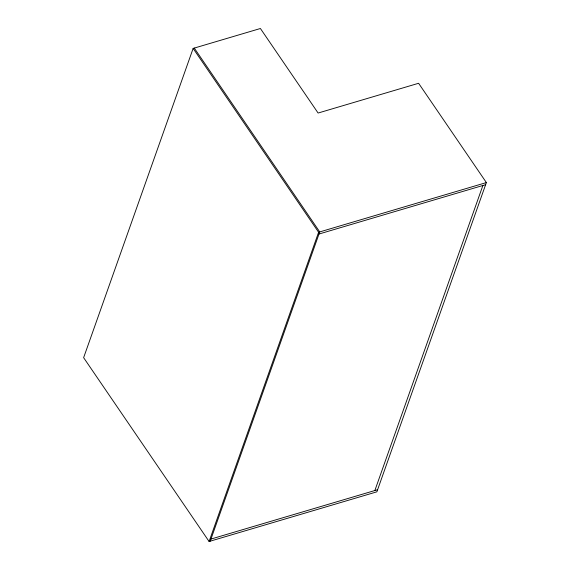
<?xml version="1.0" encoding="UTF-8"?>
<svg xmlns="http://www.w3.org/2000/svg" width="570" height="570" viewBox="0 0 570 570"><rect width="100%" height="100%" fill="white"/><g stroke="black" fill="none" stroke-linecap="round" stroke-linejoin="round"><path stroke-width="0.85" d="M193.137 48.421L83.626 357.668L209.097 541.5L376.863 491.825L486.374 182.571L418.601 83.277L318.103 113.038L260.405 28.5L193.137 48.421L318.609 232.254L209.097 541.5M210.223 541.165L319.734 231.919L194.27 48.087M374.861 490.528L482.883 185.492M318.609 232.254L486.374 182.571M318.986 234.028L485.626 184.68M210.971 539.056L377.604 489.716"/></g></svg>
